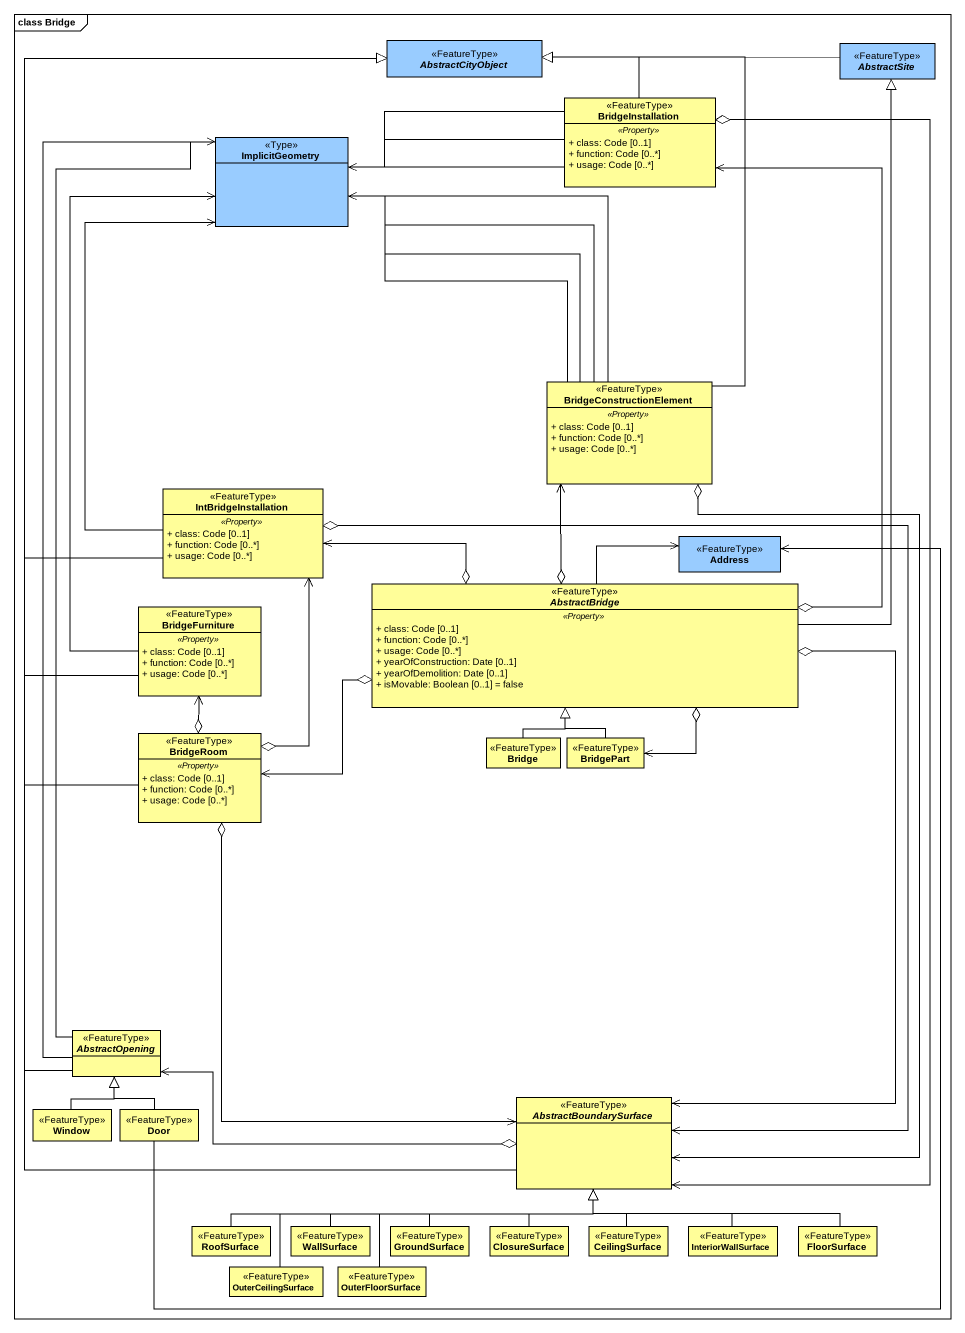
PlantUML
@startuml
mainframe class Bridge
hide circle
hide empty members
skinparam classAttributeIconSize 0
abstract class AbstractCityObject <<FeatureType>> #99CCFF
abstract class AbstractSite <<FeatureType>> #99CCFF
class BridgeInstallation <<FeatureType>> #FFFE99 {
  .. <<Property>> ..
  + class: Code [0..1]
  + function: Code [0..*]
  + usage: Code [0..*]
}
class ImplicitGeometry <<Type>> #99CCFF
class BridgeConstructionElement <<FeatureType>> #FFFE99 {
  .. <<Property>> ..
  + class: Code [0..1]
  + function: Code [0..*]
  + usage: Code [0..*]
}
class IntBridgeInstallation <<FeatureType>> #FFFE99 {
  .. <<Property>> ..
  + class: Code [0..1]
  + function: Code [0..*]
  + usage: Code [0..*]
}
class Address <<FeatureType>> #99CCFF
abstract class AbstractBridge <<FeatureType>> #FFFE99 {
  .. <<Property>> ..
  + class: Code [0..1]
  + function: Code [0..*]
  + usage: Code [0..*]
  + yearOfConstruction: Date [0..1]
  + yearOfDemolition: Date [0..1]
  + isMovable: Boolean [0..1] = false
}
class BridgeFurniture <<FeatureType>> #FFFE99 {
  .. <<Property>> ..
  + class: Code [0..1]
  + function: Code [0..*]
  + usage: Code [0..*]
}
class BridgeRoom <<FeatureType>> #FFFE99 {
  .. <<Property>> ..
  + class: Code [0..1]
  + function: Code [0..*]
  + usage: Code [0..*]
}
class Bridge <<FeatureType>> #FFFE99
class BridgePart <<FeatureType>> #FFFE99
abstract class AbstractOpening <<FeatureType>> #FFFE99
abstract class AbstractBoundarySurface <<FeatureType>> #FFFE99
class Window <<FeatureType>> #FFFE99
class Door <<FeatureType>> #FFFE99
class RoofSurface <<FeatureType>> #FFFE99
class WallSurface <<FeatureType>> #FFFE99
class GroundSurface <<FeatureType>> #FFFE99
class ClosureSurface <<FeatureType>> #FFFE99
class CeilingSurface <<FeatureType>> #FFFE99
class InteriorWallSurface <<FeatureType>> #FFFE99
class FloorSurface <<FeatureType>> #FFFE99
class OuterCeilingSurface <<FeatureType>> #FFFE99
class OuterFloorSurface <<FeatureType>> #FFFE99
AbstractSite -left-|> AbstractCityObject
BridgeInstallation -left-|> AbstractCityObject
BridgeInstallation -left-> ImplicitGeometry
BridgeInstallation -left-> ImplicitGeometry
BridgeInstallation -left-> ImplicitGeometry
BridgeInstallation <--o AbstractBridge
BridgeConstructionElement -up-|> AbstractCityObject
BridgeConstructionElement -up-> ImplicitGeometry
BridgeConstructionElement -up-> ImplicitGeometry
BridgeConstructionElement -up-> ImplicitGeometry
BridgeConstructionElement -up-> ImplicitGeometry
BridgeConstructionElement o--> AbstractBoundarySurface
IntBridgeInstallation -up-|> AbstractCityObject
IntBridgeInstallation -up-> ImplicitGeometry
IntBridgeInstallation <-right-o AbstractBridge
IntBridgeInstallation <--o BridgeRoom
AbstractBridge -up-|> AbstractSite
AbstractBridge o-up-> BridgeConstructionElement
AbstractBridge -up-> Address
BridgeFurniture -up-|> AbstractCityObject
BridgeFurniture -up-> ImplicitGeometry
BridgeFurniture <--o BridgeRoom
BridgeRoom -up-|> AbstractCityObject
BridgeRoom <-right-o AbstractBridge
Bridge -up-|> AbstractBridge
BridgePart <-up-o AbstractBridge
BridgePart -up-|> AbstractBridge
AbstractOpening -up-|> AbstractCityObject
AbstractOpening -up-> ImplicitGeometry
AbstractOpening -up-> ImplicitGeometry
AbstractOpening <-right-o AbstractBoundarySurface
AbstractBoundarySurface -up-|> AbstractCityObject
AbstractBoundarySurface <-up-o BridgeInstallation
AbstractBoundarySurface <-up-o IntBridgeInstallation
AbstractBoundarySurface <-up-o AbstractBridge
AbstractBoundarySurface <-up-o BridgeRoom
Window -up-|> AbstractOpening
Door -up-> Address
Door -up-|> AbstractOpening
RoofSurface -right-|> AbstractBoundarySurface
WallSurface -right-|> AbstractBoundarySurface
GroundSurface -right-|> AbstractBoundarySurface
ClosureSurface -up-|> AbstractBoundarySurface
CeilingSurface -up-|> AbstractBoundarySurface
InteriorWallSurface -up-|> AbstractBoundarySurface
FloorSurface -left-|> AbstractBoundarySurface
OuterCeilingSurface -right-|> AbstractBoundarySurface
OuterFloorSurface -up-|> AbstractBoundarySurface
@enduml
